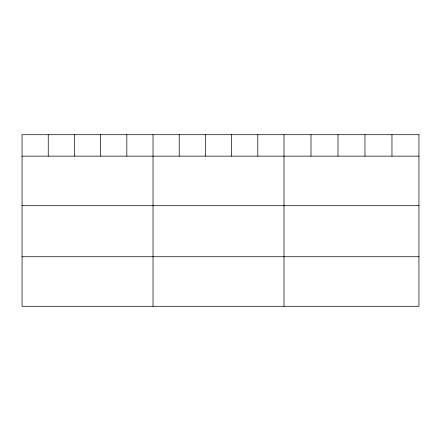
<?xml version="1.0" encoding="UTF-8"?>
<svg xmlns="http://www.w3.org/2000/svg" width="441" height="441" viewBox="0 0 441 441"><rect width="100%" height="100%" fill="white"/><g stroke="black" fill="none" stroke-linecap="round" stroke-linejoin="round"><path stroke-width="0.66" d="M22.05 156.147L418.95 156.147M22.05 205.693L418.95 205.693M22.05 256.745L418.95 256.745M391.961 134.709L391.961 156.147M364.972 134.709L364.972 156.147M337.982 134.709L337.982 156.147M310.993 134.709L310.993 156.147M284.004 134.709L284.004 306.291M257.809 134.709L257.809 156.147M231.613 134.709L231.613 156.147M205.418 134.709L205.418 156.147M179.222 134.709L179.222 156.147M153.027 134.709L153.027 306.291M126.832 134.709L126.832 156.147M100.636 134.709L100.636 156.147M74.441 134.709L74.441 156.147M48.245 134.709L48.245 156.147M418.95 134.709L22.05 134.709L22.05 306.291L418.95 306.291L418.95 134.709"/></g></svg>
